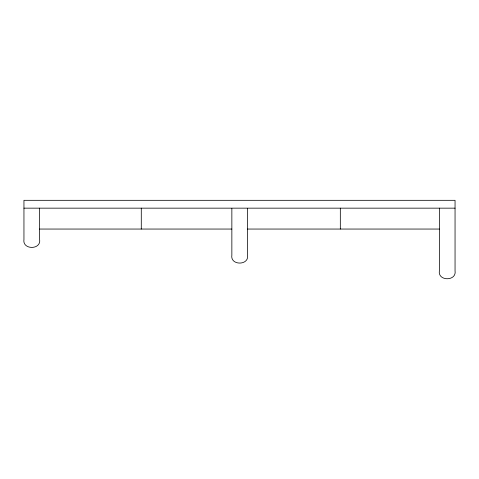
<?xml version="1.0" encoding="UTF-8"?>
<svg xmlns="http://www.w3.org/2000/svg" width="479" height="479" viewBox="0 0 479 479"><rect width="100%" height="100%" fill="white"/><g stroke="black" fill="none" stroke-linecap="round" stroke-linejoin="round"><path stroke-width="0.72" d="M23.95 208.155L455.05 208.155M39.625 229.052L231.824 229.052M247.541 229.052L439.375 229.052M439.375 208.155L439.375 270.845C437.614 281.371 456.81 281.371 455.05 270.845L455.05 200.318L23.95 200.318L23.95 239.5C22.19 250.026 41.386 250.026 39.625 239.5L39.625 208.155M340.324 208.155L340.324 229.052M247.529 208.473L247.529 255.175C249.29 265.695 230.094 265.695 231.854 255.175L231.854 208.473M141.287 208.155L141.287 229.052"/></g></svg>
